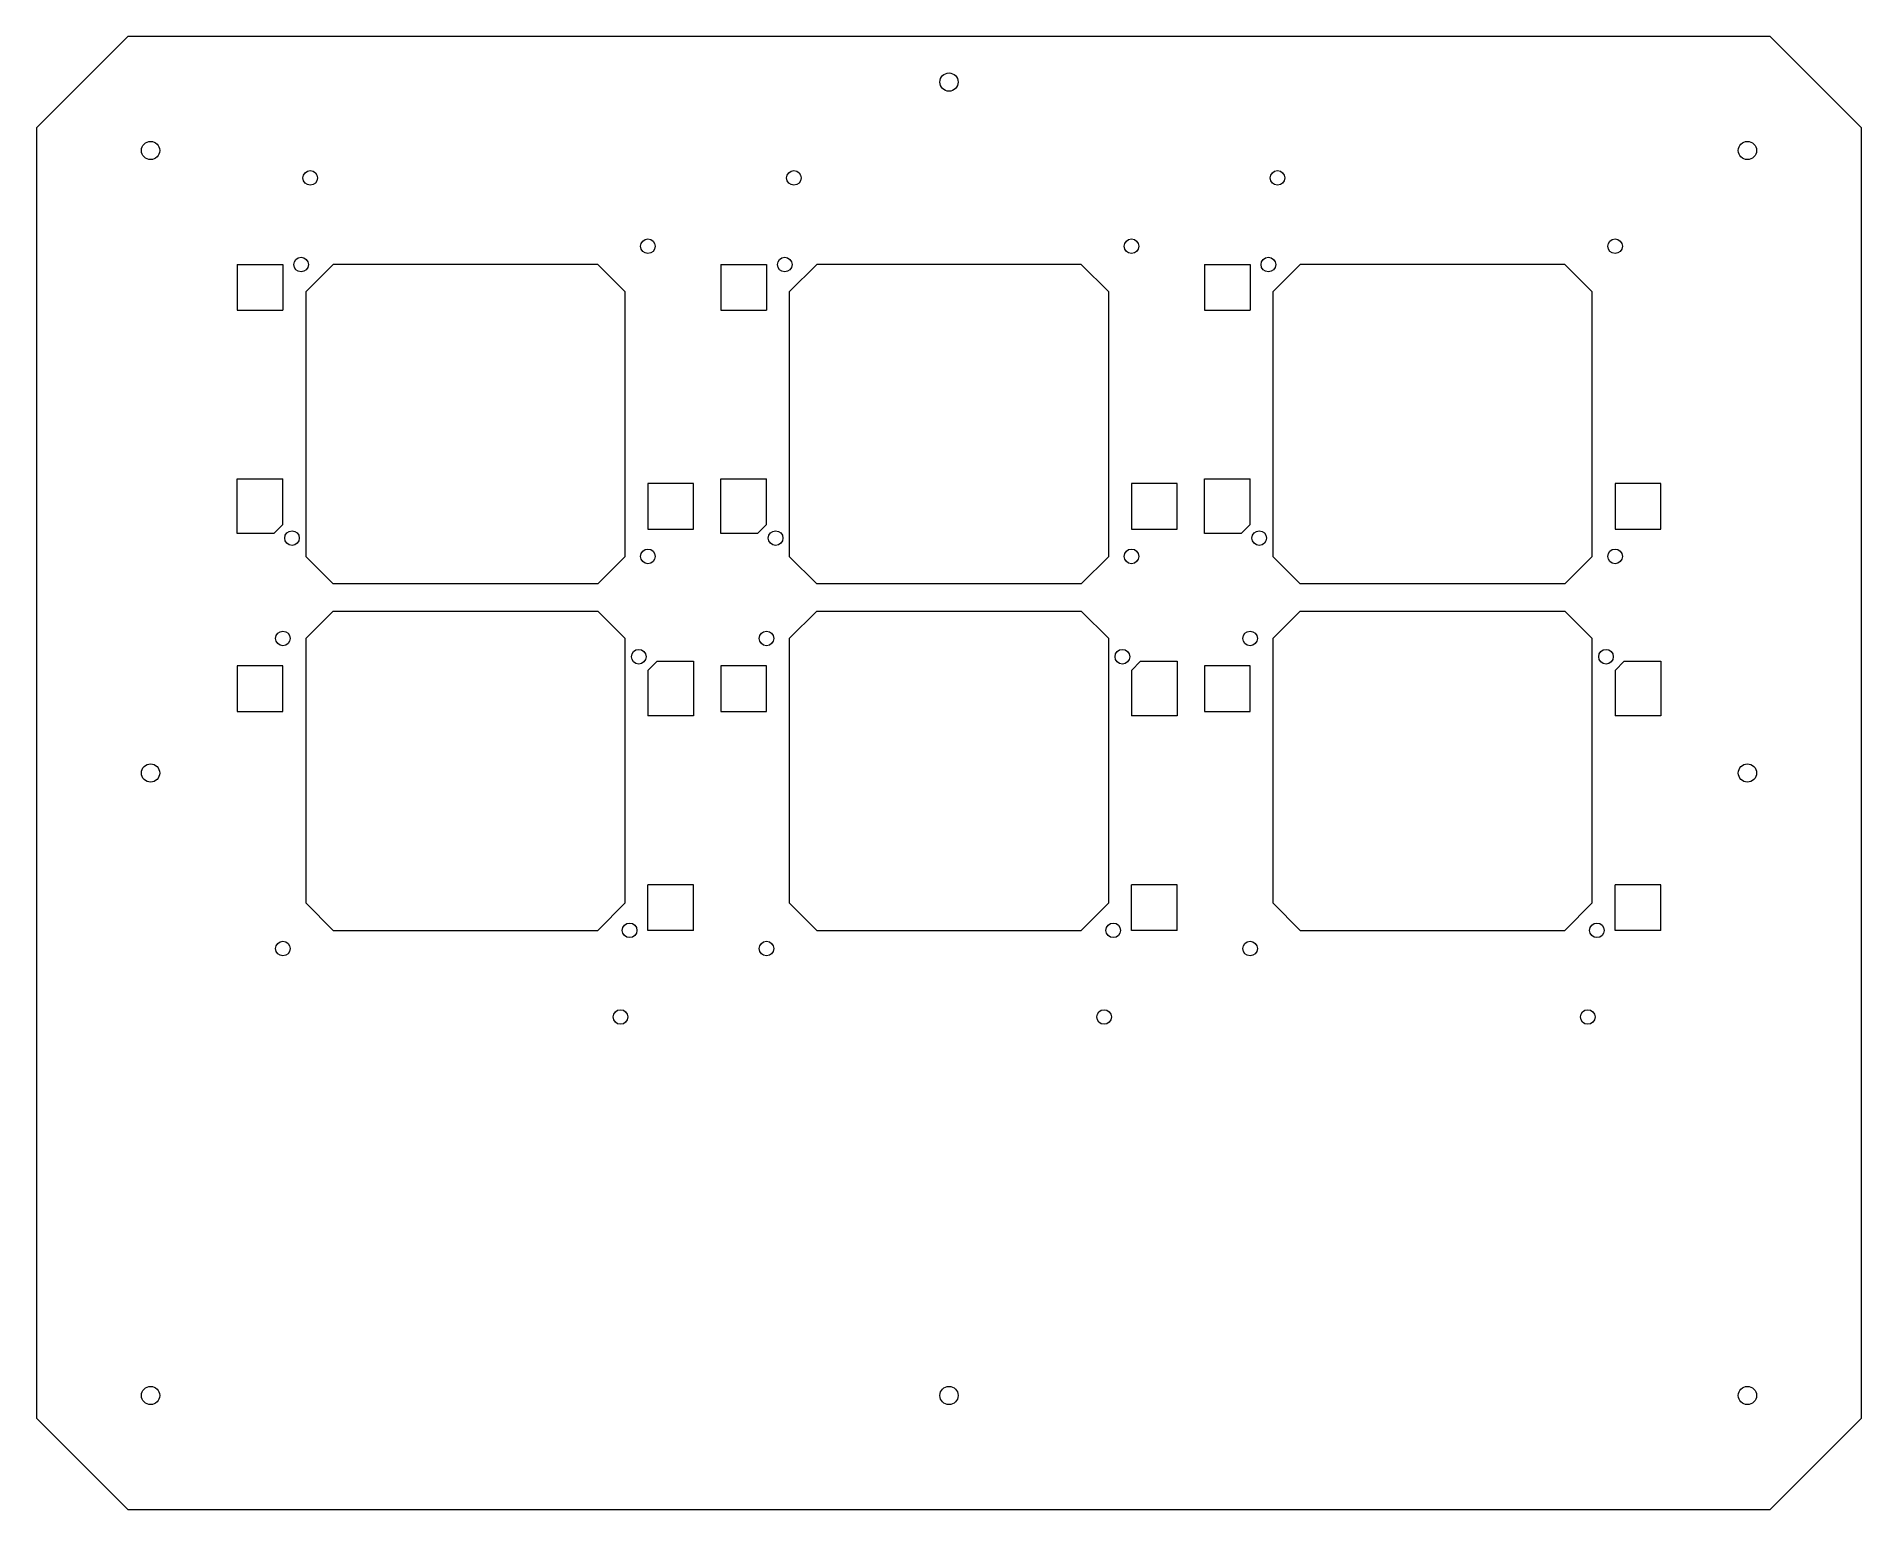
# Model space of a CAD drawing. Header units: millimetres. Extents: x 0 to 400, y 0 to 323.
import ezdxf

# ---------------------------------------------------------------- set-up
doc = ezdxf.new("R2010")
doc.units = ezdxf.units.MM

msp = doc.modelspace()

# ---------------------------------------------------------------- linework, layer by layer
at = {"color": 7, "linetype": 'Continuous', "lineweight": 15}
for p, q in [((20, 323), (0, 303)), ((380, 323), (20, 323)), ((380, 323), (400, 303)), ((0, 303), (0, 20)), ((400, 20), (400, 303)), ((44, 273), (44, 263)), ((44, 273), (54, 273)), ((54, 273), (54, 263)), ((65, 273), (59, 267)), ((123, 273), (65, 273)), ((129, 267), (123, 273)), ((150, 273), (150, 263)), ((150, 273), (160, 273)), ((160, 273), (160, 263)), ((171, 273), (165, 267)), ((229, 273), (171, 273)), ((235, 267), (229, 273)), ((256, 273), (256, 263)), ((256, 273), (266, 273)), ((266, 273), (266, 263)), ((277, 273), (271, 267)), ((335, 273), (277, 273)), ((341, 267), (335, 273)), ((59, 267), (59, 209)), ((129, 209), (129, 267)), ((165, 267), (165, 209)), ((235, 209), (235, 267)), ((271, 267), (271, 209)), ((341, 209), (341, 267)), ((44, 263), (54, 263)), ((150, 263), (160, 263)), ((256, 263), (266, 263)), ((44, 214), (44, 226)), ((44, 226), (54, 226)), ((54, 216), (54, 226)), ((134, 225), (134, 215)), ((144, 225), (134, 225)), ((144, 215), (144, 225)), ((150, 214), (150, 226)), ((150, 226), (160, 226)), ((160, 216), (160, 226)), ((240, 225), (240, 215)), ((250, 225), (240, 225)), ((250, 215), (250, 225)), ((256, 214), (256, 226)), ((256, 226), (266, 226)), ((266, 216), (266, 226)), ((346, 225), (346, 215)), ((356, 225), (346, 225)), ((356, 215), (356, 225)), ((54, 216), (52, 214)), ((160, 216), (158, 214)), ((266, 216), (264, 214)), ((52, 214), (44, 214)), ((134, 215), (144, 215)), ((158, 214), (150, 214)), ((240, 215), (250, 215)), ((264, 214), (256, 214)), ((346, 215), (356, 215)), ((65, 203), (59, 209)), ((123, 203), (129, 209)), ((171, 203), (165, 209)), ((229, 203), (235, 209)), ((277, 203), (271, 209)), ((335, 203), (341, 209)), ((123, 203), (65, 203)), ((229, 203), (171, 203)), ((335, 203), (277, 203)), ((65, 197), (59, 191)), ((65, 197), (123, 197)), ((123, 197), (129, 191)), ((171, 197), (165, 191)), ((171, 197), (229, 197)), ((229, 197), (235, 191)), ((277, 197), (271, 191)), ((277, 197), (335, 197)), ((335, 197), (341, 191)), ((59, 191), (59, 133)), ((129, 133), (129, 191)), ((165, 191), (165, 133)), ((235, 133), (235, 191)), ((271, 191), (271, 133)), ((341, 133), (341, 191)), ((44, 185), (44, 175)), ((54, 185), (44, 185)), ((54, 175), (54, 185)), ((134, 184), (136, 186)), ((134, 184), (134, 174)), ((136, 186), (144, 186)), ((144, 186), (144, 174)), ((150, 185), (150, 175)), ((160, 185), (150, 185)), ((160, 175), (160, 185)), ((240, 184), (242, 186)), ((240, 184), (240, 174)), ((242, 186), (250, 186)), ((250, 186), (250, 174)), ((256, 185), (256, 175)), ((266, 185), (256, 185)), ((266, 175), (266, 185)), ((346, 184), (348, 186)), ((346, 184), (346, 174)), ((348, 186), (356, 186)), ((356, 186), (356, 174)), ((44, 175), (54, 175)), ((144, 174), (134, 174)), ((150, 175), (160, 175)), ((250, 174), (240, 174)), ((256, 175), (266, 175)), ((356, 174), (346, 174)), ((134, 127), (134, 137)), ((144, 137), (134, 137)), ((144, 127), (144, 137)), ((240, 127), (240, 137)), ((250, 137), (240, 137)), ((250, 127), (250, 137)), ((346, 127), (346, 137)), ((356, 137), (346, 137)), ((356, 127), (356, 137)), ((59, 133), (65, 127)), ((123, 127), (129, 133)), ((165, 133), (171, 127)), ((229, 127), (235, 133)), ((271, 133), (277, 127)), ((335, 127), (341, 133)), ((65, 127), (123, 127)), ((144, 127), (134, 127)), ((171, 127), (229, 127)), ((250, 127), (240, 127)), ((277, 127), (335, 127)), ((356, 127), (346, 127)), ((20, 0), (0, 20)), ((400, 20), (380, 0)), ((20, 0), (380, 0))]:
    msp.add_line(p, q, dxfattribs=at)
for centre, radius in [((200, 313), 2), ((25, 298), 2), ((375, 298), 2), ((60, 292), 1.6), ((166, 292), 1.6), ((272, 292), 1.6), ((134, 277), 1.6), ((240, 277), 1.6), ((346, 277), 1.6), ((58, 273), 1.6), ((164, 273), 1.6), ((270, 273), 1.6), ((56, 213), 1.6), ((162, 213), 1.6), ((268, 213), 1.6), ((134, 209), 1.6), ((240, 209), 1.6), ((346, 209), 1.6), ((54, 191), 1.6), ((160, 191), 1.6), ((266, 191), 1.6), ((132, 187), 1.6), ((238, 187), 1.6), ((344, 187), 1.6), ((25, 161.5), 2), ((375, 161.5), 2), ((130, 127), 1.6), ((236, 127), 1.6), ((342, 127), 1.6), ((54, 123), 1.6), ((160, 123), 1.6), ((266, 123), 1.6), ((128, 108), 1.6), ((234, 108), 1.6), ((340, 108), 1.6), ((25, 25), 2), ((200, 25), 2), ((375, 25), 2)]:
    msp.add_circle(centre, radius, dxfattribs=at)

doc.saveas('drawing.dxf')
